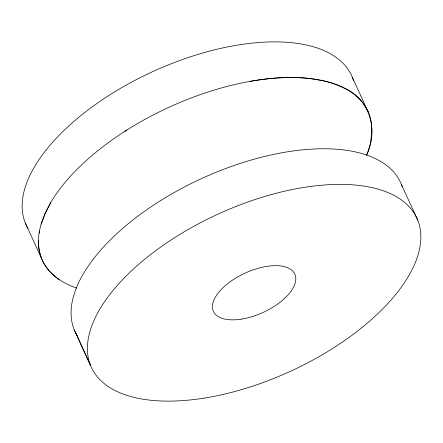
<?xml version="1.0" encoding="UTF-8"?>
<svg xmlns="http://www.w3.org/2000/svg" width="443" height="443" viewBox="0 0 443 443"><rect width="100%" height="100%" fill="white"/><g stroke="black" fill="none" stroke-linecap="round" stroke-linejoin="round"><path stroke-width="0.66" d="M38.48 240.217L38.497 243.589A178.966 86.49 -24.6 0 0 39.194 250.107L39.643 252.288A178.413 86.224 -24.6 0 0 41.614 258.579A178.629 86.324 -24.6 0 0 44.527 264.454C48.137 270.496 53.249 275.552 59.052 279.489A179.044 86.529 -24.6 0 0 76.75 288.083M39.106 233.256L39.499 230.947M41.16 224.086L45.097 213.465L50.735 202.551M41.515 222.923L45.103 213.465L50.026 203.774A179.044 86.529 -24.6 0 1 251.768 81.069L253.595 80.764A178.878 86.451 -24.6 0 1 290.746 77.503A179.011 86.512 -24.6 0 1 310.72 78.632L323.202 80.759A178.822 86.424 -24.6 0 1 337.206 84.956A179.31 86.656 -24.6 0 1 344.682 88.312C370.486 99.442 378.372 131.15 366.533 155.294M124.926 131.278L126.814 130.076M249.935 81.396L251.768 81.075A179.127 86.568 -24.6 0 1 276.692 78.012A178.125 86.086 -24.6 0 1 290.746 77.503A178.684 86.357 -24.6 0 1 310.72 78.632A178.302 86.169 -24.6 0 1 317.099 79.563A178.667 86.346 -24.6 0 1 323.196 80.759A178.706 86.368 -24.6 0 1 337.201 84.956A179.177 86.595 -24.6 0 1 344.682 88.318A179.011 86.512 -24.6 0 1 349.2 90.876L355.269 95.195L360.43 100.057A179.249 86.629 -24.6 0 1 363.349 103.562L367.889 111.154A179.249 86.629 -24.6 0 1 369.523 115.213L370.182 117.312A178.584 86.307 -24.6 0 1 371.179 121.637L371.91 130.392L370.653 141.921A177.687 85.87 -24.6 0 1 369.545 146.5L368.089 151.157A177.294 85.682 -24.6 0 1 366.776 154.701M59.052 279.489L55.109 276.548L49.943 271.686A178.728 86.379 -24.6 0 1 47.013 268.159L44.527 264.454A179.171 86.59 -24.6 0 1 39.643 252.294L39.194 250.107A177.765 85.909 -24.6 0 1 38.497 243.589L38.463 241.352A179.088 86.551 -24.6 0 1 39.294 232.071A179.044 86.529 -24.6 0 1 41.515 222.918M352.473 77.597L368.759 113.164M401.408 184.482L417.721 220.116M76.058 333.762L90.527 365.403L74.214 329.775M25.279 222.884L41.614 258.579M27.948 228.372A179.038 86.529 -24.6 0 1 154.114 70.996A179.038 86.529 -24.6 0 1 353.592 80.748M77.232 335.844A179.038 86.529 -24.6 0 1 201.786 178.457A179.038 86.529 -24.6 0 1 402.322 186.996M203.747 398.185A179.038 86.529 -24.6 0 0 416.952 218.316A179.038 86.529 -24.6 0 0 141.671 261.774A179.038 86.529 -24.6 0 0 203.747 398.185M241.529 319.115A44.76 21.629 -24.6 0 0 294.833 274.145A44.76 21.629 -24.6 0 0 226.013 285.015A44.76 21.629 -24.6 0 0 241.529 319.115"/></g></svg>
